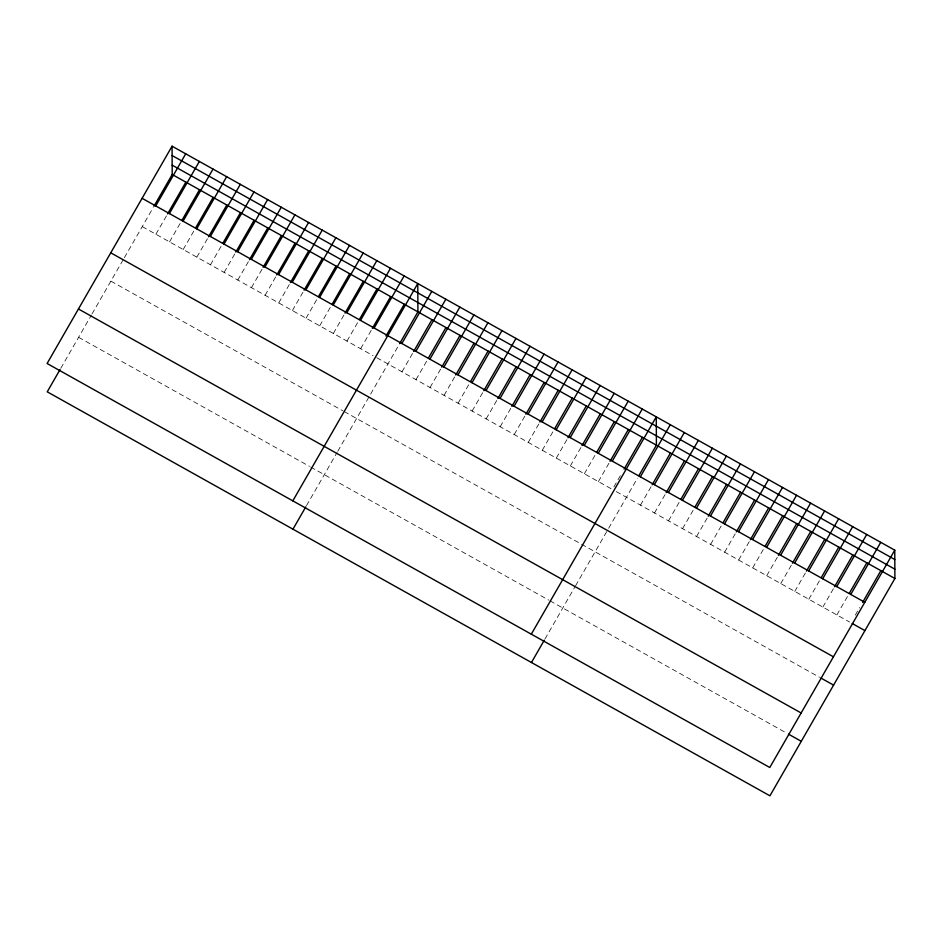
<?xml version="1.0" encoding="UTF-8"?>
<svg xmlns="http://www.w3.org/2000/svg" width="942" height="942" viewBox="0 0 942 942"><rect width="100%" height="100%" fill="white"/><g stroke="black" fill="none" stroke-linecap="round" stroke-linejoin="round"><path stroke-width="0.71" stroke-dasharray="4.71 3.53" d="M60.783 368.287L91.374 315.075M92.045 313.898L123.708 258.838M124.426 257.602L153.205 207.558M155.889 234.252L166.852 215.188M169.536 241.882L180.499 222.818M183.195 249.512L194.158 230.449M196.843 257.142L207.805 238.079M210.49 264.773L222.182 244.437M224.149 272.403L235.111 253.339M237.796 280.033L248.759 260.969M251.443 287.663L262.406 268.6M265.091 295.293L276.795 274.958M278.75 302.935L289.712 283.86M292.397 310.566L304.089 290.218M306.044 318.196L317.018 299.132M319.703 325.826L330.666 306.762M333.35 333.456L344.313 314.392M346.997 341.086L357.96 322.023M360.656 348.717L371.619 329.653M306.491 505.642L337.095 452.431M337.766 451.265L398.913 344.913M401.987 371.819L412.949 352.755M416.011 379.661L426.973 360.598M430.047 387.503L441.009 368.44M444.071 395.346L455.763 375.01M458.095 403.188L469.057 384.124M472.13 411.03L483.093 391.966M486.154 418.872L497.117 399.808M500.19 426.714L511.153 407.65M514.214 434.556L525.177 415.493M528.238 442.399L539.201 423.335M542.274 450.241L553.237 431.177M556.298 458.083L567.261 439.019M570.334 465.925L581.296 446.861M584.358 473.767L595.32 454.703M598.382 481.609L609.344 462.546M613.878 486.908L621.92 472.931M544.982 638.959L574.903 586.913M575.586 585.747L607.92 529.51M608.638 528.274L637.404 478.23M640.478 505.136L651.44 486.072M654.502 512.978L665.464 493.914M668.526 520.82L679.488 501.756M682.561 528.662L693.524 509.598M696.585 536.504L707.548 517.441M710.621 544.346L721.584 525.283M724.645 552.189L735.608 533.125M738.669 560.031L749.632 540.967M752.705 567.873L764.398 547.538M766.729 575.715L777.692 556.651M780.765 583.557L791.727 564.493M794.789 591.399L805.751 572.336M808.813 599.242L820.517 578.906M822.849 607.084L833.811 588.02M836.873 614.926L847.835 595.862M855.289 615.15L859.681 607.519M142.242 226.622L373.067 355.652M376.788 357.736L612.418 489.451M616.245 491.594L849.625 622.061M110.885 281.14L342.959 410.865M344.195 411.56L819.552 677.286M78.586 337.307L309.412 466.337M310.66 467.032L548.762 600.136M550.046 600.855L785.981 732.746"/><path stroke-width="1.41" d="M172.068 146.187L47.1 363.506L769.791 767.494L894.759 550.175L172.068 146.187L172.209 174.505L153.935 206.286M60.064 369.523L47.241 391.825L769.932 795.813L894.9 578.494L894.759 550.175M155.748 205.933L185.715 153.817M167.582 213.916L185.857 182.136M169.395 213.563L199.363 161.447M181.971 220.275L199.504 189.766M183.054 221.193L213.022 169.077M195.618 227.905L213.163 197.396M196.701 228.824L226.669 176.707M208.535 236.807L226.81 205.026M210.349 236.454L240.316 184.338M222.913 243.166L240.457 212.656M224.008 244.084L253.963 191.968M235.841 252.067L254.105 220.298M237.655 251.714L267.622 199.598M249.489 259.698L267.764 227.929M251.302 259.344L281.269 207.228M263.136 267.328L281.411 235.559M264.949 266.975L294.917 214.858M276.795 274.958L295.058 243.189M278.608 274.605L308.576 222.489M290.442 282.588L308.717 250.819M292.255 282.235L322.223 230.119M304.089 290.218L322.364 258.449M305.903 289.865L335.87 237.761M318.478 296.589L336.011 266.08M319.562 297.495L349.529 245.391M332.126 304.219L349.67 273.71M333.209 305.126L363.176 253.021M345.043 313.121L363.318 281.34M346.856 312.756L376.824 260.651M359.432 319.479L376.965 288.97M360.515 320.398L390.483 268.282M372.349 328.381L390.624 296.6M374.162 328.028L404.13 275.912M385.996 336.011L404.271 304.231M292.821 500.861L417.777 283.542L417.918 311.861L399.643 343.642M292.962 529.18L305.785 506.878M401.845 343.5L431.813 291.384M413.679 351.484L431.954 319.703M415.869 351.342L445.837 299.226M428.433 358.054L445.978 327.545M429.893 359.185L459.861 307.068M441.739 367.168L460.002 335.387M443.929 367.027L473.897 314.911M455.763 375.01L474.038 343.229M457.953 374.869L487.921 322.753M470.529 381.581L488.062 351.072M471.989 382.711L501.956 330.595M483.823 390.695L502.098 358.914M486.013 390.553L515.981 338.437M497.847 398.537L516.122 366.756M500.049 398.395L530.005 346.279M511.883 406.379L530.146 374.598M514.073 406.238L544.04 354.121M525.907 414.221L544.182 382.44M528.097 414.08L558.064 361.963M539.943 422.063L558.206 390.282M542.133 421.922L572.1 369.806M554.697 428.634L572.241 398.125M556.157 429.764L586.124 377.648M567.991 437.747L586.265 405.967M570.193 437.606L600.148 385.49M582.026 445.59L600.301 413.809M584.217 445.448L614.184 393.332M596.781 452.16L614.325 421.651M598.241 453.29L628.208 401.174M610.086 461.274L628.349 429.493M612.276 461.133L642.244 409.016M624.11 469.116L642.385 437.335M531.312 634.178L656.268 416.859L656.409 445.177L638.864 475.686M531.453 662.497L544.276 640.195M640.336 476.817L670.292 424.701M652.17 484.8L670.445 453.02M654.36 484.659L684.328 432.543M666.194 492.642L684.469 460.862M668.384 492.501L698.352 440.385M680.96 499.213L698.493 468.704M682.42 500.343L712.388 448.227M694.984 507.055L712.529 476.546M696.444 508.185L726.412 456.069M708.278 516.169L726.553 484.388M710.48 516.028L740.447 463.911M723.044 522.739L740.589 492.23M724.504 523.87L754.471 471.754M736.338 531.853L754.613 500.072M738.528 531.712L768.495 479.596M750.374 539.695L768.637 507.915M752.564 539.554L782.531 487.438M765.128 546.266L782.672 515.757M766.588 547.396L796.555 495.28M778.422 555.38L796.697 523.599M780.624 555.238L810.591 503.122M792.457 563.222L810.732 531.441M794.648 563.081L824.615 510.964M806.482 571.064L824.756 539.283M808.672 570.923L838.639 518.807M821.247 577.634L838.78 547.125M822.707 578.765L852.675 526.649M834.541 586.748L852.816 554.968M836.731 586.607L866.699 534.491M849.295 593.319L866.84 562.81M850.767 594.449L880.735 542.333M862.601 602.433L880.876 570.652M172.115 155.536L894.806 559.524M172.162 165.156L894.853 569.156M172.209 174.505L894.9 578.494M142.101 198.303L864.791 602.291M852.18 623.486L864.933 630.61M110.744 252.809L833.446 656.809M820.835 678.004L833.588 685.128M78.445 308.988L801.147 712.976M788.536 734.171L801.289 741.295"/></g></svg>
